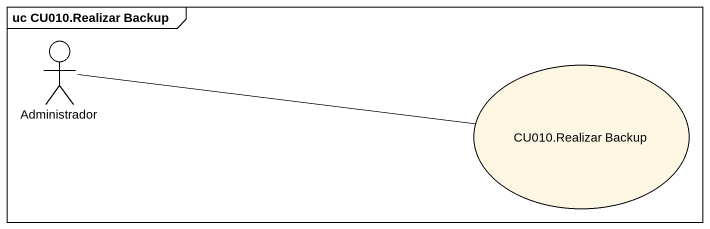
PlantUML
@startuml
mainframe uc CU010.Realizar Backup
actor Administrador
usecase "CU010.Realizar Backup" as CU010_Realizar_Backup
Administrador -right- CU010_Realizar_Backup
@enduml
